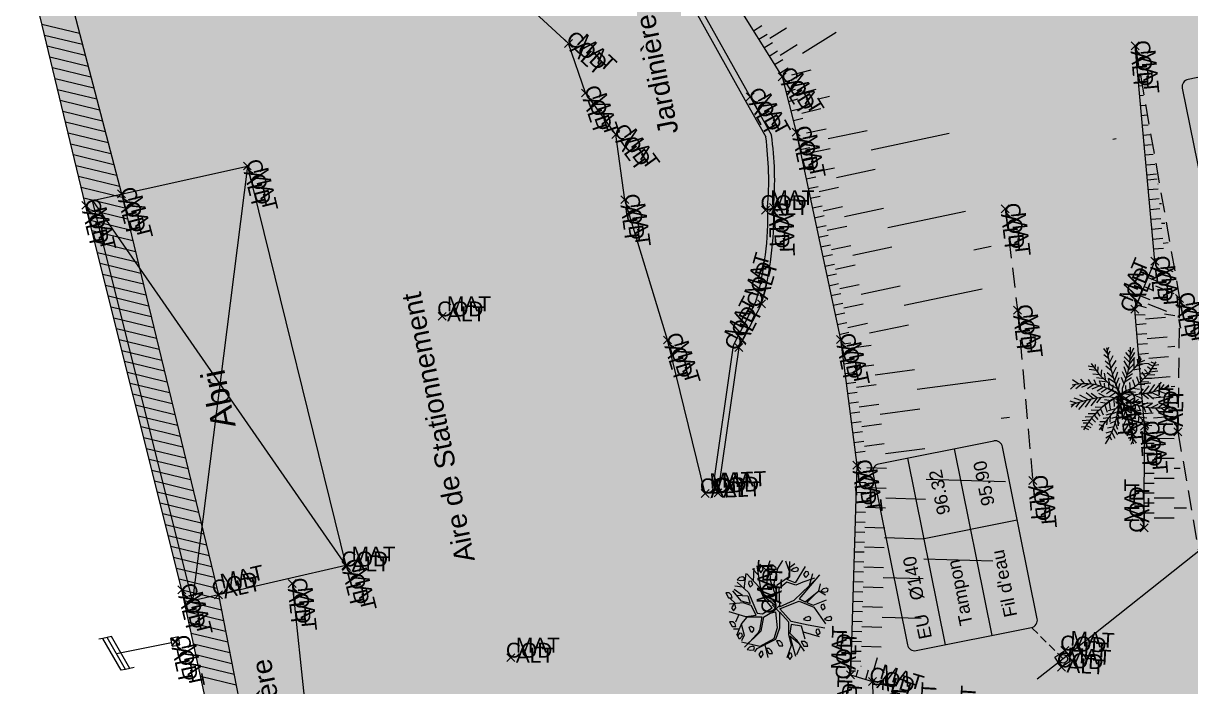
# Model space of a CAD drawing. Extents: x -24 to 1126, y -24 to 2053.
# Drawn here: x 1005.53 to 1034.87, y 1969.98 to 1986.67 of the extents above; entities that cross this region are included whole.
import ezdxf
from ezdxf.enums import TextEntityAlignment as Align

# ---------------------------------------------------------------- set-up
doc = ezdxf.new("R2010")
doc.units = 0
doc.header["$LTSCALE"] = 2.5
doc.header["$PDMODE"] = 3
doc.header["$PDSIZE"] = 0.1
for name, pattern in [('CACH200', [0.12, 0.08, -0.04]), ('CACH500', [0.3, 0.2, -0.1]), ('FANTOME', [63.5, 31.75, -6.35, 6.35, -6.35, 6.35, -6.35])]:
    doc.linetypes.add(name, pattern=pattern)
doc.layers.get('0').update_dxf_attribs({"linetype": 'CONTINUOUS'})
for name, color, linetype in [('F_CADASTRE_APPLICATION', 252, 'FANTOME'), ('T_BATI', 7, 'CONTINUOUS'), ('T_BATI_HACHURES', 254, 'CONTINUOUS'), ('T_BORDURES_TROTTOIR', 7, 'CONTINUOUS'), ('T_HACHURES', 7, 'CONTINUOUS'), ('T_MURS', 7, 'CONTINUOUS'), ('T_MURS_HACHURES', 7, 'CONTINUOUS'), ('T_RES_EU_LINEAIRE', 6, 'CONTINUOUS'), ('T_RES_EU_TEXTE', 6, 'CONTINUOUS'), ('T_TALUS_BARBULES', 32, 'CONTINUOUS'), ('T_TALUS_CRÊTE', 34, 'CONTINUOUS'), ('T_TALUS_PIED', 34, 'CACH500'), ('T_TEXTES', 7, 'CONTINUOUS'), ('TOPOALT', 7, 'CONTINUOUS'), ('TOPOCOD', 1, 'CONTINUOUS'), ('TOPOMAT', 4, 'CONTINUOUS')]:
    doc.layers.add(name, color=color, linetype=linetype)
doc.styles.add('ARIAL', font='arial.ttf')

msp = doc.modelspace()

# ---------------------------------------------------------------- linework, layer by layer
at = {"color": 0, "linetype": 'CONTINUOUS'}
for p, q in [((1032.777, 1978.363), (1032.685, 1978.487)), ((1032.767, 1978.421), (1032.813, 1978.523)), ((1033.353, 1978.321), (1033.441, 1978.504)), ((1032.801, 1978.238), (1032.684, 1978.332)), ((1032.789, 1978.297), (1032.844, 1978.43)), ((1032.824, 1978.131), (1032.917, 1978.311)), ((1032.859, 1977.987), (1032.991, 1978.191)), ((1033.336, 1978.134), (1033.195, 1978.28)), ((1033.349, 1978.259), (1033.236, 1978.385)), ((1033.355, 1978.385), (1033.299, 1978.448)), ((1033.33, 1978.093), (1033.467, 1978.259)), ((1033.343, 1978.198), (1033.467, 1978.385)), ((1033.447, 1977.986), (1033.444, 1978.232)), ((1033.546, 1978.101), (1033.529, 1978.217)), ((1033.57, 1978.135), (1033.718, 1978.197)), ((1033.605, 1978.189), (1033.592, 1978.301)), ((1032.429, 1978.023), (1032.289, 1978.046)), ((1032.491, 1977.94), (1032.318, 1977.964)), ((1032.463, 1977.977), (1032.475, 1978.083)), ((1032.536, 1977.885), (1032.543, 1978.026)), ((1032.617, 1977.794), (1032.634, 1977.95)), ((1032.837, 1978.073), (1032.72, 1978.168)), ((1032.874, 1977.93), (1032.731, 1978.043)), ((1032.904, 1977.824), (1033.005, 1978.025)), ((1032.954, 1977.663), (1033.037, 1977.901)), ((1033.242, 1977.714), (1033.153, 1977.904)), ((1033.313, 1977.989), (1033.195, 1978.176)), ((1033.274, 1977.821), (1033.195, 1978.029)), ((1033.305, 1977.949), (1033.446, 1978.113)), ((1033.416, 1977.955), (1033.613, 1977.987)), ((1033.507, 1978.051), (1033.655, 1978.092)), ((1033.803, 1977.858), (1033.704, 1977.96)), ((1033.874, 1977.952), (1033.782, 1978.029)), ((1033.933, 1978.039), (1033.818, 1978.096)), ((1033.839, 1977.905), (1034.043, 1977.926)), ((1033.973, 1978.103), (1033.877, 1978.143)), ((1033.899, 1977.987), (1034.017, 1977.987)), ((1033.956, 1978.074), (1034.067, 1978.087)), ((1032.056, 1977.595), (1031.901, 1977.705)), ((1032.203, 1977.601), (1032.108, 1977.715)), ((1032.371, 1977.59), (1032.298, 1977.711)), ((1032.588, 1977.825), (1032.412, 1977.847)), ((1032.502, 1977.568), (1032.445, 1977.703)), ((1032.681, 1977.73), (1032.504, 1977.75)), ((1032.63, 1977.534), (1032.574, 1977.672)), ((1032.78, 1977.641), (1032.577, 1977.666)), ((1032.735, 1977.68), (1032.704, 1977.872)), ((1032.71, 1977.507), (1032.705, 1977.62)), ((1032.927, 1977.745), (1032.766, 1977.878)), ((1032.967, 1977.625), (1032.8, 1977.734)), ((1032.838, 1977.594), (1032.803, 1977.732)), ((1032.822, 1977.46), (1032.811, 1977.608)), ((1032.99, 1977.557), (1033.071, 1977.757)), ((1033.043, 1977.414), (1033.084, 1977.611)), ((1033.197, 1977.589), (1033.132, 1977.757)), ((1033.223, 1977.657), (1033.383, 1977.757)), ((1033.255, 1977.758), (1033.404, 1977.862)), ((1033.359, 1977.451), (1033.334, 1977.633)), ((1033.473, 1977.534), (1033.412, 1977.703)), ((1033.576, 1977.62), (1033.51, 1977.775)), ((1033.664, 1977.704), (1033.592, 1977.803)), ((1033.622, 1977.662), (1033.815, 1977.654)), ((1033.735, 1977.778), (1033.647, 1977.892)), ((1033.705, 1977.746), (1033.891, 1977.745)), ((1033.774, 1977.824), (1033.967, 1977.836)), ((1033.942, 1977.41), (1034.131, 1977.64)), ((1031.972, 1977.585), (1031.844, 1977.464)), ((1032.14, 1977.6), (1031.983, 1977.473)), ((1032.302, 1977.199), (1032.08, 1977.314)), ((1032.31, 1977.596), (1032.127, 1977.507)), ((1032.424, 1977.224), (1032.244, 1977.37)), ((1032.436, 1977.581), (1032.276, 1977.478)), ((1032.527, 1977.242), (1032.37, 1977.36)), ((1032.585, 1977.548), (1032.382, 1977.466)), ((1032.675, 1977.52), (1032.513, 1977.414)), ((1032.736, 1977.267), (1032.56, 1977.356)), ((1032.772, 1977.482), (1032.621, 1977.382)), ((1032.874, 1977.434), (1032.749, 1977.351)), ((1032.98, 1977.373), (1032.826, 1977.272)), ((1032.915, 1977.412), (1032.919, 1977.576)), ((1033.015, 1977.487), (1032.918, 1977.534)), ((1033.156, 1977.33), (1033.157, 1977.492)), ((1033.2, 1977.22), (1033.355, 1977.322)), ((1033.207, 1977.357), (1033.361, 1977.321)), ((1033.248, 1977.38), (1033.235, 1977.562)), ((1033.311, 1977.419), (1033.481, 1977.394)), ((1033.412, 1977.488), (1033.579, 1977.466)), ((1033.444, 1977.327), (1033.62, 1977.238)), ((1033.545, 1977.592), (1033.716, 1977.583)), ((1033.57, 1977.34), (1033.683, 1977.475)), ((1033.653, 1977.352), (1033.81, 1977.234)), ((1033.674, 1977.355), (1033.824, 1977.55)), ((1033.756, 1977.369), (1033.936, 1977.224)), ((1033.82, 1977.382), (1033.968, 1977.584)), ((1033.878, 1977.395), (1034.1, 1977.28)), ((1034.025, 1977.432), (1034.24, 1977.355)), ((1034.108, 1977.457), (1034.199, 1977.583)), ((1034.181, 1977.48), (1034.34, 1977.428)), ((1034.229, 1977.497), (1034.315, 1977.576)), ((1031.999, 1977.114), (1031.84, 1977.166)), ((1031.951, 1977.097), (1031.865, 1977.017)), ((1032.155, 1977.162), (1031.94, 1977.238)), ((1032.072, 1977.137), (1031.981, 1977.011)), ((1032.238, 1977.184), (1032.049, 1976.954)), ((1032.36, 1977.212), (1032.212, 1977.01)), ((1032.506, 1977.239), (1032.356, 1977.044)), ((1032.61, 1977.254), (1032.497, 1977.119)), ((1032.768, 1977.106), (1032.601, 1977.128)), ((1032.869, 1977.174), (1032.699, 1977.2)), ((1032.707, 1977.06), (1032.769, 1976.891)), ((1032.973, 1977.237), (1032.819, 1977.273)), ((1032.821, 1977.143), (1032.846, 1976.961)), ((1032.933, 1977.213), (1032.945, 1977.032)), ((1033.024, 1977.264), (1033.023, 1977.102)), ((1033.137, 1977.18), (1033.097, 1976.982)), ((1033.19, 1977.036), (1033.109, 1976.837)), ((1033.165, 1977.107), (1033.262, 1977.059)), ((1033.265, 1977.182), (1033.261, 1977.018)), ((1033.306, 1977.16), (1033.431, 1977.243)), ((1033.358, 1977.134), (1033.369, 1976.985)), ((1033.408, 1977.111), (1033.559, 1977.212)), ((1033.47, 1977.087), (1033.475, 1976.974)), ((1033.505, 1977.074), (1033.667, 1977.179)), ((1033.55, 1977.059), (1033.606, 1976.922)), ((1033.595, 1977.046), (1033.798, 1977.128)), ((1033.678, 1977.026), (1033.735, 1976.891)), ((1033.744, 1977.013), (1033.904, 1977.116)), ((1033.87, 1976.997), (1034.053, 1977.087)), ((1034.04, 1976.994), (1034.198, 1977.121)), ((1034.208, 1977.009), (1034.336, 1977.13)), ((1032.406, 1976.77), (1032.213, 1976.758)), ((1032.475, 1976.848), (1032.289, 1976.849)), ((1032.558, 1976.931), (1032.365, 1976.939)), ((1032.378, 1976.736), (1032.476, 1976.634)), ((1032.445, 1976.815), (1032.533, 1976.702)), ((1032.636, 1977.001), (1032.464, 1977.011)), ((1032.516, 1976.89), (1032.588, 1976.791)), ((1032.604, 1976.974), (1032.67, 1976.819)), ((1032.804, 1976.747), (1032.672, 1976.732)), ((1032.887, 1976.853), (1032.734, 1976.816)), ((1032.977, 1976.969), (1032.797, 1976.92)), ((1032.84, 1976.794), (1032.839, 1976.648)), ((1033.037, 1976.898), (1032.872, 1976.834)), ((1033.013, 1976.768), (1032.881, 1976.732)), ((1033.005, 1976.732), (1033.069, 1976.606)), ((1033.027, 1976.837), (1033.09, 1976.732)), ((1033.109, 1976.837), (1033.045, 1976.963)), ((1033.226, 1976.931), (1033.143, 1976.692)), ((1033.276, 1976.77), (1033.175, 1976.569)), ((1033.213, 1976.969), (1033.38, 1976.86)), ((1033.253, 1976.849), (1033.414, 1976.716)), ((1033.342, 1977), (1033.377, 1976.862)), ((1033.4, 1976.953), (1033.604, 1976.928)), ((1033.445, 1976.914), (1033.476, 1976.722)), ((1033.499, 1976.864), (1033.676, 1976.844)), ((1033.563, 1976.8), (1033.546, 1976.644)), ((1033.592, 1976.769), (1033.768, 1976.747)), ((1033.809, 1977.004), (1033.882, 1976.883)), ((1033.977, 1976.993), (1034.072, 1976.879)), ((1034.124, 1976.999), (1034.279, 1976.888)), ((1032.224, 1976.52), (1032.113, 1976.507)), ((1032.341, 1976.689), (1032.137, 1976.667)), ((1032.281, 1976.607), (1032.163, 1976.607)), ((1032.207, 1976.491), (1032.303, 1976.451)), ((1032.247, 1976.555), (1032.362, 1976.498)), ((1032.306, 1976.642), (1032.398, 1976.564)), ((1032.648, 1976.545), (1032.567, 1976.565)), ((1032.722, 1976.641), (1032.588, 1976.648)), ((1032.61, 1976.496), (1032.651, 1976.418)), ((1032.674, 1976.579), (1032.642, 1976.434)), ((1032.766, 1976.698), (1032.755, 1976.565)), ((1032.941, 1976.516), (1032.776, 1976.481)), ((1032.987, 1976.663), (1032.839, 1976.606)), ((1032.927, 1976.479), (1033.027, 1976.314)), ((1032.972, 1976.61), (1033.027, 1976.46)), ((1033.321, 1976.607), (1033.189, 1976.403)), ((1033.356, 1976.463), (1033.263, 1976.283)), ((1033.306, 1976.664), (1033.449, 1976.551)), ((1033.343, 1976.52), (1033.46, 1976.426)), ((1033.645, 1976.708), (1033.637, 1976.568)), ((1033.689, 1976.654), (1033.862, 1976.629)), ((1033.717, 1976.617), (1033.705, 1976.511)), ((1033.751, 1976.571), (1033.891, 1976.548)), ((1032.9, 1976.41), (1032.734, 1976.355)), ((1032.853, 1976.307), (1032.734, 1976.23)), ((1032.832, 1976.265), (1032.881, 1976.188)), ((1032.884, 1976.375), (1032.964, 1976.23)), ((1033.391, 1976.297), (1033.336, 1976.163)), ((1033.413, 1976.173), (1033.367, 1976.071)), ((1033.379, 1976.356), (1033.496, 1976.261)), ((1033.403, 1976.231), (1033.495, 1976.107)), ((1023.991, 1972.806), (1023.851, 1972.944)), ((1023.882, 1972.638), (1023.897, 1972.964)), ((1024.054, 1972.493), (1023.968, 1973.025)), ((1024.061, 1973.011), (1024.015, 1972.925)), ((1024.015, 1972.925), (1024.061, 1972.847)), ((1024.296, 1972.821), (1024.038, 1973.062)), ((1024.108, 1973.001), (1024.061, 1973.011)), ((1024.061, 1972.847), (1024.124, 1972.925)), ((1024.124, 1972.925), (1024.108, 1973.001)), ((1024.21, 1972.903), (1024.296, 1973.157)), ((1024.358, 1972.925), (1024.288, 1973.044)), ((1024.288, 1973.044), (1024.366, 1973.044)), ((1024.452, 1972.925), (1024.358, 1972.925)), ((1024.366, 1973.044), (1024.429, 1972.991)), ((1024.483, 1972.956), (1024.39, 1972.579)), ((1024.429, 1972.991), (1024.452, 1972.925)), ((1024.608, 1973.157), (1024.483, 1972.956)), ((1024.78, 1972.88), (1024.694, 1973.138)), ((1024.772, 1972.753), (1024.796, 1973.128)), ((1024.788, 1972.985), (1024.921, 1973.079)), ((1024.788, 1972.745), (1024.788, 1972.982)), ((1024.882, 1972.958), (1024.819, 1972.901)), ((1024.96, 1972.98), (1024.882, 1972.958)), ((1025.179, 1973.001), (1024.929, 1972.595)), ((1025.007, 1972.946), (1024.96, 1972.98)), ((1024.991, 1972.892), (1025.007, 1972.946)), ((1023.53, 1972.726), (1023.468, 1972.671)), ((1023.468, 1972.671), (1023.561, 1972.648)), ((1023.608, 1972.747), (1023.53, 1972.726)), ((1023.561, 1972.648), (1023.64, 1972.661)), ((1023.655, 1972.714), (1023.608, 1972.747)), ((1023.64, 1972.444), (1023.694, 1972.829)), ((1023.64, 1972.661), (1023.655, 1972.714)), ((1024.022, 1972.487), (1023.71, 1972.819)), ((1023.765, 1972.628), (1023.749, 1972.571)), ((1023.827, 1972.638), (1023.765, 1972.628)), ((1023.858, 1972.548), (1023.827, 1972.638)), ((1024.311, 1972.628), (1024.296, 1972.821)), ((1024.444, 1972.263), (1024.311, 1972.628)), ((1024.476, 1972.54), (1024.772, 1972.753)), ((1024.726, 1972.673), (1024.788, 1972.745)), ((1024.757, 1972.661), (1024.726, 1972.673)), ((1024.929, 1972.595), (1024.757, 1972.661)), ((1024.819, 1972.901), (1024.913, 1972.88)), ((1024.913, 1972.88), (1024.991, 1972.892)), ((1025.538, 1972.792), (1025.03, 1972.194)), ((1025.413, 1972.714), (1025.116, 1972.614)), ((1025.147, 1972.804), (1025.202, 1972.89)), ((1025.194, 1972.726), (1025.147, 1972.804)), ((1025.257, 1972.804), (1025.194, 1972.726)), ((1025.202, 1972.89), (1025.241, 1972.88)), ((1025.241, 1972.88), (1025.257, 1972.804)), ((1025.288, 1972.523), (1025.366, 1972.829)), ((1025.288, 1972.523), (1025.468, 1972.714)), ((1023.186, 1972.341), (1023.249, 1972.22)), ((1023.265, 1972.341), (1023.186, 1972.341)), ((1023.327, 1972.286), (1023.265, 1972.341)), ((1023.577, 1972.128), (1023.358, 1972.388)), ((1023.601, 1972.271), (1023.39, 1972.425)), ((1023.601, 1972.482), (1023.413, 1972.511)), ((1023.468, 1972.609), (1023.757, 1972.347)), ((1023.749, 1972.571), (1023.796, 1972.495)), ((1023.757, 1972.347), (1023.968, 1971.829)), ((1023.796, 1972.495), (1023.811, 1972.505)), ((1023.811, 1972.505), (1023.858, 1972.548)), ((1024.14, 1972.214), (1024.022, 1972.487)), ((1024.171, 1972.224), (1024.054, 1972.493)), ((1024.39, 1972.579), (1024.46, 1972.435)), ((1024.46, 1972.435), (1024.476, 1972.54)), ((1024.718, 1972.609), (1024.515, 1972.444)), ((1024.515, 1972.444), (1024.53, 1971.993)), ((1024.944, 1972.538), (1024.718, 1972.609)), ((1024.897, 1972.157), (1025.288, 1972.523)), ((1025.116, 1972.614), (1024.944, 1972.538)), ((1025.179, 1972.116), (1025.522, 1972.388)), ((1025.452, 1972.335), (1025.218, 1972.099)), ((1025.522, 1972.388), (1025.561, 1972.569)), ((1025.522, 1972.388), (1025.686, 1972.29)), ((1025.632, 1972.439), (1025.569, 1972.386)), ((1025.569, 1972.386), (1025.663, 1972.362)), ((1025.71, 1972.462), (1025.632, 1972.439)), ((1025.663, 1972.362), (1025.741, 1972.374)), ((1025.757, 1972.429), (1025.71, 1972.462)), ((1025.741, 1972.374), (1025.757, 1972.429)), ((1023.249, 1972.22), (1023.343, 1972.22)), ((1023.616, 1972.089), (1023.272, 1972.06)), ((1023.429, 1972.073), (1023.288, 1972.204)), ((1023.343, 1972.22), (1023.327, 1972.286)), ((1023.382, 1972.054), (1023.327, 1971.966)), ((1023.421, 1972.042), (1023.382, 1972.054)), ((1023.436, 1971.966), (1023.421, 1972.042)), ((1023.452, 1972.28), (1023.733, 1972.263)), ((1023.796, 1972.077), (1023.577, 1972.128)), ((1023.819, 1972.023), (1023.616, 1972.089)), ((1023.733, 1972.263), (1023.796, 1972.077)), ((1024.351, 1971.962), (1024.14, 1972.214)), ((1024.436, 1972.003), (1024.171, 1972.224)), ((1024.429, 1972.005), (1024.444, 1972.263)), ((1024.53, 1971.993), (1024.897, 1972.157)), ((1024.538, 1971.935), (1024.936, 1972.099)), ((1024.936, 1972.099), (1025.03, 1972.128)), ((1025.03, 1972.194), (1025.179, 1972.116)), ((1025.03, 1972.128), (1025.397, 1971.982)), ((1025.218, 1972.099), (1025.382, 1972.03)), ((1025.382, 1972.03), (1025.71, 1972.165)), ((1025.585, 1972.042), (1025.569, 1971.989)), ((1025.647, 1972.056), (1025.585, 1972.042)), ((1025.679, 1971.966), (1025.647, 1972.056)), ((1023.686, 1971.741), (1023.265, 1971.866)), ((1023.327, 1971.966), (1023.374, 1971.89)), ((1023.374, 1971.89), (1023.436, 1971.966)), ((1023.507, 1971.796), (1023.429, 1971.607)), ((1023.944, 1971.771), (1023.686, 1971.741)), ((1023.944, 1971.78), (1023.819, 1972.023)), ((1023.968, 1971.829), (1024.108, 1971.81)), ((1024.108, 1971.81), (1024.351, 1971.962)), ((1024.132, 1971.732), (1024.296, 1971.829)), ((1024.296, 1971.829), (1024.429, 1971.866)), ((1024.429, 1971.866), (1024.476, 1971.462)), ((1024.444, 1971.937), (1024.452, 1971.937)), ((1024.452, 1971.937), (1024.452, 1971.946)), ((1024.452, 1971.927), (1024.452, 1971.937)), ((1024.452, 1971.937), (1024.46, 1971.937)), ((1024.827, 1971.624), (1024.538, 1971.935)), ((1024.538, 1971.462), (1024.538, 1971.859)), ((1024.538, 1971.859), (1024.757, 1971.616)), ((1025.272, 1971.745), (1025.194, 1971.724)), ((1025.319, 1971.712), (1025.272, 1971.745)), ((1025.397, 1971.982), (1025.686, 1971.56)), ((1025.569, 1971.989), (1025.616, 1971.911)), ((1025.616, 1971.911), (1025.632, 1971.923)), ((1025.632, 1971.923), (1025.679, 1971.966)), ((1025.804, 1971.745), (1025.726, 1971.724)), ((1025.851, 1971.712), (1025.804, 1971.745)), ((1023.358, 1971.612), (1023.272, 1971.612)), ((1023.272, 1971.612), (1023.343, 1971.493)), ((1023.343, 1971.493), (1023.436, 1971.493)), ((1023.421, 1971.56), (1023.358, 1971.612)), ((1023.436, 1971.493), (1023.421, 1971.56)), ((1023.577, 1971.569), (1023.452, 1971.271)), ((1023.569, 1971.564), (1023.64, 1971.278)), ((1023.71, 1971.732), (1023.577, 1971.569)), ((1024.054, 1971.732), (1023.71, 1971.732)), ((1023.772, 1971.478), (1023.819, 1971.503)), ((1023.796, 1971.401), (1023.772, 1971.478)), ((1023.819, 1971.503), (1023.882, 1971.462)), ((1023.882, 1971.462), (1023.882, 1971.401)), ((1024.085, 1971.734), (1024.03, 1971.4)), ((1024.054, 1971.734), (1024.085, 1971.734)), ((1024.132, 1971.734), (1024.061, 1971.376)), ((1024.476, 1971.462), (1024.39, 1971.183)), ((1024.444, 1971.173), (1024.538, 1971.462)), ((1024.757, 1971.616), (1024.757, 1971.29)), ((1024.827, 1971.548), (1024.796, 1971.329)), ((1025.249, 1971.53), (1024.827, 1971.624)), ((1025.085, 1971.501), (1024.827, 1971.548)), ((1025.179, 1971.173), (1025.085, 1971.501)), ((1025.194, 1971.724), (1025.132, 1971.669)), ((1025.132, 1971.669), (1025.226, 1971.646)), ((1025.226, 1971.646), (1025.304, 1971.657)), ((1025.671, 1971.452), (1025.249, 1971.53)), ((1025.304, 1971.657), (1025.319, 1971.712)), ((1025.726, 1971.724), (1025.663, 1971.669)), ((1025.663, 1971.669), (1025.757, 1971.646)), ((1025.757, 1971.646), (1025.835, 1971.657)), ((1025.835, 1971.657), (1025.851, 1971.712)), ((1009.424, 1971.233), (1009.228, 1971.194)), ((1009.228, 1971.194), (1009.463, 1971.037)), ((1009.228, 1971.194), (1009.267, 1970.998)), ((1009.267, 1970.998), (1009.424, 1971.233)), ((1009.463, 1971.037), (1009.424, 1971.233)), ((1023.515, 1971.425), (1023.374, 1971.425)), ((1023.483, 1971.249), (1023.538, 1971.337)), ((1023.53, 1971.173), (1023.483, 1971.249)), ((1023.593, 1971.249), (1023.53, 1971.173)), ((1023.538, 1971.337), (1023.577, 1971.327)), ((1023.577, 1971.327), (1023.593, 1971.249)), ((1023.64, 1971.278), (1023.577, 1971.136)), ((1024.061, 1971.376), (1023.655, 1970.976)), ((1023.835, 1971.163), (1023.733, 1971.064)), ((1023.835, 1971.341), (1023.796, 1971.401)), ((1023.991, 1971.327), (1023.827, 1971.161)), ((1023.882, 1971.401), (1023.835, 1971.341)), ((1023.968, 1970.943), (1024.444, 1971.173)), ((1024.03, 1971.4), (1023.991, 1971.327)), ((1024.39, 1971.183), (1024.038, 1970.991)), ((1024.757, 1971.29), (1024.827, 1971.019)), ((1024.796, 1971.329), (1024.952, 1971.165)), ((1025.015, 1971.069), (1024.796, 1971.249)), ((1024.796, 1971.249), (1024.936, 1970.749)), ((1024.952, 1971.165), (1025.155, 1970.874)), ((1025.124, 1971.36), (1025.53, 1971.241)), ((1025.46, 1971.415), (1025.444, 1971.36)), ((1025.444, 1971.36), (1025.491, 1971.282)), ((1025.522, 1971.427), (1025.46, 1971.415)), ((1025.491, 1971.282), (1025.507, 1971.294)), ((1025.507, 1971.294), (1025.554, 1971.339)), ((1025.554, 1971.339), (1025.522, 1971.427)), ((1009.267, 1970.998), (1009.463, 1971.037)), ((1024.038, 1970.991), (1023.577, 1971.097)), ((1023.78, 1970.974), (1023.718, 1970.919)), ((1023.718, 1970.919), (1023.811, 1970.898)), ((1023.858, 1970.997), (1023.78, 1970.974)), ((1023.811, 1970.898), (1023.89, 1970.907)), ((1023.905, 1970.964), (1023.858, 1970.997)), ((1023.89, 1970.907), (1023.905, 1970.964)), ((1023.913, 1970.857), (1023.968, 1970.943)), ((1024.061, 1970.864), (1024.015, 1970.786)), ((1024.108, 1970.864), (1024.061, 1970.876)), ((1024.124, 1970.786), (1024.108, 1970.864)), ((1024.163, 1971.03), (1024.241, 1970.712)), ((1024.272, 1970.941), (1024.194, 1970.941)), ((1024.194, 1970.941), (1024.265, 1970.819)), ((1024.335, 1970.886), (1024.272, 1970.941)), ((1024.358, 1970.819), (1024.335, 1970.886)), ((1024.538, 1971.13), (1024.46, 1971.13)), ((1024.46, 1971.13), (1024.522, 1971.007)), ((1024.522, 1971.007), (1024.616, 1971.007)), ((1024.601, 1971.073), (1024.538, 1971.13)), ((1024.616, 1971.007), (1024.601, 1971.073)), ((1024.827, 1971.019), (1024.718, 1970.702)), ((1025.061, 1971.009), (1024.96, 1970.778)), ((1025.077, 1971.116), (1025.147, 1970.997)), ((1025.163, 1971.116), (1025.077, 1971.116)), ((1025.147, 1970.997), (1025.241, 1970.997)), ((1025.226, 1971.064), (1025.163, 1971.116)), ((1025.241, 1970.997), (1025.226, 1971.064)), ((1024.015, 1970.786), (1024.061, 1970.71)), ((1024.061, 1970.71), (1024.124, 1970.786)), ((1024.265, 1970.819), (1024.358, 1970.819)), ((1024.796, 1970.831), (1024.741, 1970.743)), ((1024.741, 1970.743), (1024.788, 1970.667)), ((1024.788, 1970.667), (1024.851, 1970.743)), ((1024.835, 1970.819), (1024.796, 1970.831)), ((1024.851, 1970.743), (1024.835, 1970.819))]:
    msp.add_line(p, q, dxfattribs=at)
at = {"color": 0}
for p, q in [((1007.527, 1971.196), (1007.419, 1971.175)), ((1007.635, 1971.218), (1007.527, 1971.196)), ((1007.986, 1970.394), (1007.527, 1971.196)), ((1007.743, 1971.24), (1007.635, 1971.218)), ((1008.094, 1970.416), (1007.635, 1971.218)), ((1008.202, 1970.438), (1007.743, 1971.24)), ((1007.864, 1970.817), (1009.248, 1971.096)), ((1008.094, 1970.416), (1007.986, 1970.394)), ((1008.202, 1970.438), (1008.094, 1970.416)), ((1008.31, 1970.459), (1008.202, 1970.438))]:
    msp.add_line(p, q, dxfattribs=at)
for p, q in [((1031.451, 1970.722), (1031.702, 1970.894)), ((1031.702, 1970.894), (1031.874, 1970.643)), ((1031.623, 1970.47), (1031.451, 1970.722)), ((1031.874, 1970.643), (1031.623, 1970.47))]:
    msp.add_line(p, q)
msp.add_circle((1031.663, 1970.682), 0.107)
at = {"color": 0, "linetype": 'CONTINUOUS'}
for centre, radius, start, end in [((1037.816, 1979.265), 5.119, 188.516, 202.606), ((1031.025, 1978.432), 2.33, 336.1943, 2.2988), ((1032.641, 1978.778), 1.13, 304.4561, 331.4948), ((1034.096, 1979.201), 2.042, 212.1217, 234.7352), ((1032.228, 1979.133), 2.026, 295.5696, 331.0899), ((1035.046, 1978.364), 2.2, 198.8657, 208.393), ((1032.192, 1976.122), 1.479, 52.5989, 101.7634), ((1034.102, 1975.36), 2.209, 117.8553, 131.0663), ((1032.438, 1976.461), 1.079, 53.632, 73.238), ((1035.202, 1973.514), 4.368, 114.0335, 119.0967), ((1031.374, 1974.577), 3.245, 51.2827, 57.6416), ((1033.172, 1980.474), 3.159, 273.4205, 291.3892), ((1033.008, 1974.12), 3.159, 93.4204, 111.3892), ((1033.97, 1975.446), 2.05, 115.4351, 150.987), ((1069.632, 1948.144), 46.631, 141.6662, 142.6422), ((1031.046, 1977.193), 2.012, 326.851, 2.4966), ((1032.18, 1977.182), 0.915, 337.8337, 5.9061), ((1033.988, 1978.472), 1.479, 232.5989, 281.7634), ((1028.364, 1975.329), 5.119, 8.516, 22.606), ((1031.061, 1976.365), 2.248, 12.1313, 24.7386), ((1032.084, 1975.392), 2.042, 32.1218, 54.7348)]:
    msp.add_arc(centre, radius, start, end, dxfattribs=at)
at = {"color": 0}
for p in [(1019.232, 1986.162), (1033.473, 1986.104), (1024.599, 1985.322), (1019.657, 1984.919), (1023.796, 1984.822), (1020.419, 1983.875), (1024.954, 1983.932), (1011.156, 1983.081), (1007.994, 1982.378), (1020.641, 1982.234), (1007.092, 1982.092), (1024.178, 1981.972), (1024.385, 1982.039), (1030.208, 1982.007), (1033.965, 1980.685), (1024.081, 1979.615), (1034.586, 1979.751), (1016.051, 1979.299), (1030.513, 1979.455), (1033.465, 1979.477), (1021.718, 1978.704), (1026.062, 1978.713), (1023.508, 1978.517), (1033.09, 1977.297), (1033.703, 1976.538), (1034.547, 1976.393), (1026.477, 1975.551), (1030.898, 1975.168), (1022.665, 1974.843), (1022.986, 1974.856), (1033.702, 1973.98), (1013.633, 1973.026), (1013.651, 1973.007), (1012.284, 1972.579), (1009.509, 1972.414), (1010.433, 1972.289), (1024.452, 1971.937), (1009.346, 1971.116), (1031.702, 1970.894), (1017.781, 1970.711), (1031.623, 1970.47), (1026.318, 1970.279), (1026.871, 1970.112)]:
    msp.add_point(p, dxfattribs=at)
at = {"layer": 'F_CADASTRE_APPLICATION'}
for p, q in [((1007.092, 1982.092), (1005.526, 1988.586)), ((1009.509, 1972.414), (1007.092, 1982.092)), ((1010.302, 1968.743), (1009.509, 1972.414))]:
    msp.add_line(p, q, dxfattribs=at)
at = {"layer": 'T_BATI', "linetype": 'CONTINUOUS'}
for p, q in [((1007.263, 1982.215), (1011.156, 1983.081)), ((1011.156, 1983.081), (1013.633, 1973.026)), ((1009.78, 1972.139), (1007.263, 1982.215)), ((1013.633, 1973.026), (1010.433, 1972.289)), ((1010.433, 1972.289), (1009.78, 1972.139))]:
    msp.add_line(p, q, dxfattribs=at)
at = {"layer": 'T_BATI_HACHURES', "color": 254}
for p, q in [((1011.156, 1983.081), (1009.78, 1972.139)), ((1007.263, 1982.215), (1013.633, 1973.026))]:
    msp.add_line(p, q, dxfattribs=at)
for points in [[(1010.433, 1972.289), (1009.78, 1982.775), (1010.433, 1982.92)], [(1011.156, 1972.455), (1010.433, 1982.92), (1011.156, 1983.081)], [(1010.433, 1972.289), (1010.433, 1982.92), (1011.156, 1972.455)], [(1011.156, 1972.455), (1011.156, 1983.081), (1013.633, 1973.026)], [(1009.78, 1972.139), (1007.263, 1982.215), (1009.78, 1982.775)], [(1009.78, 1972.139), (1009.78, 1982.775), (1010.433, 1972.289)]]:
    msp.add_solid(points, dxfattribs=at)
at = {"layer": 'T_BORDURES_TROTTOIR'}
for p, q in [((1019.232, 1986.162), (1017.786, 1987.497)), ((1019.657, 1984.919), (1019.232, 1986.162)), ((1020.419, 1983.875), (1019.657, 1984.919)), ((1020.641, 1982.234), (1020.419, 1983.875)), ((1021.718, 1978.704), (1020.641, 1982.234)), ((1022.665, 1974.843), (1021.718, 1978.704)), ((1022.986, 1974.856), (1022.665, 1974.843)), ((1012.284, 1972.579), (1012.626, 1969.29))]:
    msp.add_line(p, q, dxfattribs=at)
at = {"layer": 'T_HACHURES', "color": 31}
for points in [[(1035.496, 1910.55), (1033.871, 2026.98), (1035.496, 2027.208)], [(1033.871, 1910.222), (1031.244, 2026.61), (1033.871, 2026.98)], [(1033.871, 1910.222), (1033.871, 2026.98), (1035.496, 1910.55)], [(1031.244, 1915.636), (1030.131, 2026.454), (1031.244, 2026.61)], [(1031.244, 1915.636), (1031.244, 2026.61), (1033.871, 1910.222)], [(1030.131, 1917.841), (1028.717, 2026.255), (1030.131, 2026.454)], [(1030.131, 1917.841), (1030.131, 2026.454), (1031.244, 1915.636)], [(1028.717, 1920.421), (1026.382, 2025.927), (1028.717, 2026.255)], [(1028.717, 1920.421), (1028.717, 2026.255), (1030.131, 1917.841)], [(1026.232, 1924.465), (1023.067, 2025.404), (1026.232, 2025.906)], [(1026.382, 1924.233), (1026.232, 2025.906), (1026.382, 2025.927)], [(1026.232, 1924.465), (1026.232, 2025.906), (1026.382, 1924.233)], [(1026.382, 1924.233), (1026.382, 2025.927), (1028.717, 1920.421)], [(1023.067, 1929.33), (1019.977, 2024.915), (1023.067, 2025.404)], [(1023.067, 1929.33), (1023.067, 2025.404), (1026.232, 1924.465)], [(1019.977, 1934.571), (1017.53, 2024.578), (1019.977, 2024.915)], [(1019.977, 1934.571), (1019.977, 2024.915), (1023.067, 1929.33)], [(1017.327, 1939.12), (1017.297, 2024.546), (1017.327, 2024.551)], [(1017.357, 1939.052), (1017.327, 2024.551), (1017.357, 2024.555)], [(1017.327, 1939.12), (1017.327, 2024.551), (1017.357, 1939.052)], [(1017.389, 1938.985), (1017.357, 2024.555), (1017.389, 2024.559)], [(1017.357, 1939.052), (1017.357, 2024.555), (1017.389, 1938.985)], [(1017.422, 1938.918), (1017.389, 2024.559), (1017.422, 2024.564)], [(1017.389, 1938.985), (1017.389, 2024.559), (1017.422, 1938.918)], [(1017.457, 1938.852), (1017.422, 2024.564), (1017.457, 2024.568)], [(1017.422, 1938.918), (1017.422, 2024.564), (1017.457, 1938.852)], [(1017.493, 1938.786), (1017.457, 2024.568), (1017.493, 2024.573)], [(1017.457, 1938.852), (1017.457, 2024.568), (1017.493, 1938.786)], [(1017.53, 1938.722), (1017.493, 2024.573), (1017.53, 2024.578)], [(1017.493, 1938.786), (1017.493, 2024.573), (1017.53, 1938.722)], [(1017.53, 1938.722), (1017.53, 2024.578), (1019.977, 1934.571)], [(1015.696, 1946.146), (1014.789, 2024.252), (1015.696, 2024.33)], [(1015.778, 1945.776), (1015.696, 2024.33), (1015.778, 2024.338)], [(1015.696, 1946.146), (1015.696, 2024.33), (1015.778, 1945.776)], [(1017.172, 1939.54), (1015.778, 2024.338), (1017.172, 2024.529)], [(1015.778, 1945.776), (1015.778, 2024.338), (1017.172, 1939.54)], [(1017.195, 1939.469), (1017.172, 2024.529), (1017.195, 2024.532)], [(1017.172, 1939.54), (1017.172, 2024.529), (1017.195, 1939.469)], [(1017.218, 1939.398), (1017.195, 2024.532), (1017.218, 2024.536)], [(1017.195, 1939.469), (1017.195, 2024.532), (1017.218, 1939.398)], [(1017.243, 1939.328), (1017.218, 2024.536), (1017.243, 2024.539)], [(1017.218, 1939.398), (1017.218, 2024.536), (1017.243, 1939.328)], [(1017.27, 1939.258), (1017.243, 2024.539), (1017.27, 2024.543)], [(1017.243, 1939.328), (1017.243, 2024.539), (1017.27, 1939.258)], [(1017.297, 1939.189), (1017.27, 2024.543), (1017.297, 2024.546)], [(1017.27, 1939.258), (1017.27, 2024.543), (1017.297, 1939.189)], [(1017.297, 1939.189), (1017.297, 2024.546), (1017.327, 1939.12)], [(1013.332, 1956.293), (1012.905, 2021.761), (1013.332, 2024.125)], [(1014.094, 1953.034), (1013.332, 2024.125), (1014.094, 2024.191)], [(1013.332, 1956.293), (1013.332, 2024.125), (1014.094, 1953.034)], [(1014.581, 1951.282), (1014.094, 2024.191), (1014.581, 2024.234)], [(1014.094, 1953.034), (1014.094, 2024.191), (1014.581, 1951.282)], [(1014.789, 1950.399), (1014.581, 2024.234), (1014.789, 2024.252)], [(1014.581, 1951.282), (1014.581, 2024.234), (1014.789, 1950.399)], [(1014.789, 1950.399), (1014.789, 2024.252), (1015.696, 1946.146)], [(1012.905, 1958.118), (1012.874, 2021.588), (1012.905, 2021.761)], [(1012.905, 1958.118), (1012.905, 2021.761), (1013.332, 1956.293)], [(1012.874, 1958.242), (1012.021, 2017.071), (1012.874, 2021.588)], [(1012.874, 1958.242), (1012.874, 2021.588), (1012.905, 1958.118)], [(1012.021, 1961.593), (1011.192, 2013.625), (1012.021, 2017.071)], [(1012.021, 1961.593), (1012.021, 2017.071), (1012.874, 1958.242)], [(1011.192, 1964.855), (1010.998, 2012.817), (1011.192, 2013.625)], [(1011.192, 1964.855), (1011.192, 2013.625), (1012.021, 1961.593)], [(1010.998, 1965.704), (1010.302, 2009.929), (1010.998, 2012.817)], [(1010.998, 1965.704), (1010.998, 2012.817), (1011.192, 1964.855)], [(1010.302, 1968.743), (1010.029, 2008.795), (1010.302, 2009.929)], [(1010.302, 1968.743), (1010.302, 2009.929), (1010.998, 1965.704)], [(1010.029, 1970.008), (1009.509, 2006.583), (1010.029, 2008.795)], [(1010.029, 1970.008), (1010.029, 2008.795), (1010.302, 1968.743)], [(1009.509, 1972.414), (1008.021, 2000.243), (1009.509, 2006.583)], [(1009.509, 1972.414), (1009.509, 2006.583), (1010.029, 1970.008)], [(1008.021, 1978.374), (1007.092, 1996.345), (1008.021, 2000.243)], [(1008.021, 1978.374), (1008.021, 2000.243), (1009.509, 1972.414)], [(1007.092, 1982.092), (1006.247, 1992.799), (1007.092, 1996.345)], [(1007.092, 1982.092), (1007.092, 1996.345), (1008.021, 1978.374)], [(1006.247, 1985.594), (1005.586, 1989.71), (1006.247, 1992.799)], [(1006.247, 1985.594), (1006.247, 1992.799), (1007.092, 1982.092)], [(1005.586, 1988.336), (1005.586, 1989.71), (1006.247, 1985.594)]]:
    msp.add_solid(points, dxfattribs=at)
at = {"layer": 'T_MURS'}
for p, q in [((1007.092, 1982.092), (1005.526, 1988.586)), ((1006.332, 1988.737), (1007.994, 1982.378)), ((1021.537, 1988.564), (1023.665, 1984.749)), ((1021.653, 1988.664), (1023.796, 1984.822)), ((1023.665, 1984.749), (1024.187, 1983.813)), ((1023.796, 1984.822), (1024.332, 1983.861)), ((1024.332, 1983.861), (1024.332, 1983.861)), ((1007.994, 1982.378), (1010.433, 1972.289)), ((1009.509, 1972.414), (1007.092, 1982.092)), ((1023.941, 1979.671), (1023.364, 1978.564)), ((1024.081, 1979.615), (1023.508, 1978.517)), ((1023.364, 1978.564), (1022.838, 1974.877)), ((1023.508, 1978.517), (1022.986, 1974.856)), ((1022.986, 1974.856), (1022.838, 1974.877)), ((1010.302, 1968.743), (1009.509, 1972.414)), ((1010.433, 1972.289), (1011.092, 1968.919))]:
    msp.add_line(p, q, dxfattribs=at)
for centre, radius, start, end in [((1015.885, 1982.705), 8.376, 355.4657, 7.6003), ((1015.885, 1982.705), 8.526, 355.5208, 7.793), ((1016.418, 1981.807), 7.82, 344.1464, 1.7253), ((1016.418, 1981.807), 7.97, 344.0356, 1.6664)]:
    msp.add_arc(centre, radius, start, end, dxfattribs=at)
at = {"layer": 'T_MURS_HACHURES'}
for p, q in [((1005.993, 1986.649), (1006.938, 1986.42)), ((1006.059, 1986.376), (1007.01, 1986.145)), ((1006.125, 1986.103), (1007.081, 1985.87)), ((1006.191, 1985.829), (1007.153, 1985.595)), ((1006.257, 1985.556), (1007.225, 1985.321)), ((1006.322, 1985.283), (1007.297, 1985.046)), ((1006.388, 1985.009), (1007.369, 1984.771)), ((1006.454, 1984.736), (1007.44, 1984.497)), ((1006.52, 1984.463), (1007.512, 1984.222)), ((1006.586, 1984.19), (1007.584, 1983.947)), ((1006.652, 1983.916), (1007.656, 1983.672)), ((1006.718, 1983.643), (1007.728, 1983.398)), ((1006.784, 1983.37), (1007.799, 1983.123)), ((1006.85, 1983.096), (1007.871, 1982.848)), ((1006.916, 1982.823), (1007.943, 1982.573)), ((1006.982, 1982.55), (1008.013, 1982.299)), ((1007.048, 1982.277), (1008.079, 1982.026)), ((1007.114, 1982.003), (1008.145, 1981.753)), ((1007.183, 1981.729), (1008.211, 1981.479)), ((1007.251, 1981.455), (1008.278, 1981.206)), ((1007.32, 1981.181), (1008.344, 1980.933)), ((1007.388, 1980.907), (1008.41, 1980.659)), ((1007.456, 1980.634), (1008.476, 1980.386)), ((1007.525, 1980.36), (1008.542, 1980.113)), ((1007.593, 1980.086), (1008.608, 1979.839)), ((1007.662, 1979.812), (1008.674, 1979.566)), ((1007.73, 1979.538), (1008.74, 1979.293)), ((1007.798, 1979.264), (1008.806, 1979.019)), ((1007.867, 1978.99), (1008.872, 1978.746)), ((1007.935, 1978.716), (1008.938, 1978.473)), ((1008.004, 1978.442), (1009.004, 1978.199)), ((1008.072, 1978.169), (1009.07, 1977.926)), ((1008.14, 1977.895), (1009.136, 1977.653)), ((1008.209, 1977.621), (1009.202, 1977.379)), ((1008.277, 1977.347), (1009.268, 1977.106)), ((1008.346, 1977.073), (1009.334, 1976.833)), ((1008.414, 1976.799), (1009.401, 1976.559)), ((1008.483, 1976.525), (1009.467, 1976.286)), ((1008.551, 1976.251), (1009.533, 1976.013)), ((1008.619, 1975.977), (1009.599, 1975.739)), ((1008.688, 1975.703), (1009.665, 1975.466)), ((1008.756, 1975.43), (1009.731, 1975.193)), ((1008.825, 1975.156), (1009.797, 1974.919)), ((1008.893, 1974.882), (1009.863, 1974.646)), ((1008.961, 1974.608), (1009.929, 1974.373)), ((1009.03, 1974.334), (1009.995, 1974.099)), ((1009.098, 1974.06), (1010.061, 1973.826)), ((1009.167, 1973.786), (1010.127, 1973.553)), ((1009.235, 1973.512), (1010.193, 1973.279)), ((1009.303, 1973.238), (1010.259, 1973.006)), ((1009.372, 1972.965), (1010.325, 1972.733)), ((1009.44, 1972.691), (1010.391, 1972.46)), ((1009.509, 1972.417), (1010.452, 1972.187)), ((1009.567, 1972.145), (1010.505, 1971.917)), ((1009.626, 1971.874), (1010.558, 1971.647)), ((1009.685, 1971.602), (1010.611, 1971.377)), ((1009.743, 1971.331), (1010.664, 1971.107)), ((1009.802, 1971.059), (1010.717, 1970.837)), ((1009.861, 1970.788), (1010.769, 1970.567)), ((1009.919, 1970.516), (1010.822, 1970.297)), ((1009.978, 1970.245), (1010.875, 1970.027))]:
    msp.add_line(p, q, dxfattribs=at)
at = {"layer": 'T_RES_EU_LINEAIRE'}
for p, q in [((1040.37, 1977.607), (1031.663, 1970.682)), ((1031.663, 1970.682), (1031.007, 1970.169))]:
    msp.add_line(p, q, dxfattribs=at)
at = {"layer": 'T_RES_EU_TEXTE', "linetype": 'CONTINUOUS'}
for p, q in [((1037.698, 1985.845), (1034.803, 1985.261)), ((1034.657, 1985.04), (1035.528, 1980.717)), ((1029.918, 1976.162), (1027.024, 1975.578)), ((1029.876, 1971.271), (1028.93, 1975.963)), ((1031.011, 1971.691), (1030.139, 1976.015)), ((1028.704, 1971.035), (1027.759, 1975.727)), ((1026.877, 1975.357), (1027.748, 1971.034)), ((1030.51, 1974.174), (1028.167, 1973.701)), ((1027.969, 1970.887), (1030.864, 1971.471))]:
    msp.add_line(p, q, dxfattribs=at)
at = {"layer": 'T_RES_EU_TEXTE', "linetype": 'CACH200'}
msp.add_line((1031.663, 1970.682), (1030.864, 1971.471), dxfattribs=at)
at = {"layer": 'T_RES_EU_TEXTE', "linetype": 'CONTINUOUS'}
for centre, radius, start, end in [((1034.84, 1985.077), 0.187, 101.3966, 191.3966), ((1029.956, 1975.978), 0.188, 11.3966, 101.3966), ((1027.061, 1975.395), 0.187, 101.3966, 191.3966), ((1030.827, 1971.654), 0.188, 281.3945, 11.3966), ((1027.932, 1971.071), 0.188, 191.3966, 281.3945)]:
    msp.add_arc(centre, radius, start, end, dxfattribs=at)
at = {"layer": 'T_TALUS_BARBULES'}
for p, q in [((1023.877, 1986.482), (1024.089, 1986.614)), ((1024.287, 1986.296), (1024.711, 1986.56)), ((1025.108, 1985.923), (1025.957, 1986.452)), ((1024.009, 1986.27), (1024.221, 1986.402)), ((1024.141, 1986.057), (1024.353, 1986.19)), ((1024.551, 1985.871), (1024.976, 1986.135)), ((1024.273, 1985.845), (1024.485, 1985.977)), ((1033.473, 1986.098), (1033.474, 1986.098)), ((1033.496, 1985.849), (1033.515, 1985.851)), ((1024.405, 1985.633), (1024.617, 1985.765)), ((1024.537, 1985.421), (1024.749, 1985.553)), ((1033.518, 1985.6), (1033.556, 1985.604)), ((1024.632, 1985.192), (1024.874, 1985.254)), ((1024.843, 1985.376), (1025.327, 1985.5)), ((1033.541, 1985.351), (1033.597, 1985.357)), ((1024.694, 1984.95), (1024.936, 1985.012)), ((1024.967, 1984.891), (1025.451, 1985.015)), ((1033.564, 1985.102), (1033.639, 1985.109)), ((1024.756, 1984.708), (1024.998, 1984.77)), ((1025.513, 1984.773), (1025.785, 1984.842)), ((1033.586, 1984.854), (1033.68, 1984.862)), ((1024.818, 1984.466), (1025.06, 1984.528)), ((1025.091, 1984.407), (1025.575, 1984.531)), ((1033.609, 1984.605), (1033.721, 1984.615)), ((1033.632, 1984.356), (1033.762, 1984.367)), ((1024.88, 1984.224), (1025.122, 1984.286)), ((1033.654, 1984.107), (1033.803, 1984.12)), ((1024.942, 1983.981), (1025.184, 1984.043)), ((1024.996, 1983.737), (1025.24, 1983.789)), ((1025.214, 1983.912), (1025.703, 1984.015)), ((1025.755, 1983.771), (1026.734, 1983.978)), ((1026.837, 1983.489), (1028.794, 1983.904)), ((1032.914, 1983.756), (1032.998, 1983.774)), ((1033.677, 1983.858), (1033.845, 1983.873)), ((1025.048, 1983.493), (1025.292, 1983.545)), ((1025.318, 1983.422), (1025.807, 1983.526)), ((1033.7, 1983.609), (1033.886, 1983.626)), ((1025.099, 1983.248), (1025.344, 1983.3)), ((1033.722, 1983.36), (1033.927, 1983.378)), ((1025.151, 1983.004), (1025.396, 1983.056)), ((1025.422, 1982.933), (1025.911, 1983.037)), ((1025.963, 1982.793), (1026.941, 1983)), ((1033.745, 1983.111), (1033.968, 1983.131)), ((1025.203, 1982.759), (1025.448, 1982.811)), ((1033.767, 1982.862), (1034.01, 1982.884)), ((1033.779, 1982.737), (1034.028, 1982.76)), ((1034.039, 1982.635), (1034.051, 1982.636)), ((1025.255, 1982.515), (1025.5, 1982.567)), ((1025.307, 1982.27), (1025.552, 1982.322)), ((1025.526, 1982.444), (1026.015, 1982.548)), ((1033.801, 1982.488), (1034.05, 1982.511)), ((1025.359, 1982.026), (1025.603, 1982.077)), ((1025.629, 1981.955), (1026.119, 1982.059)), ((1026.17, 1981.814), (1027.149, 1982.022)), ((1033.824, 1982.239), (1034.073, 1982.262)), ((1033.847, 1981.99), (1034.096, 1982.013)), ((1034.084, 1982.137), (1034.133, 1982.142)), ((1025.411, 1981.781), (1025.655, 1981.833)), ((1027.252, 1981.533), (1029.209, 1981.948)), ((1033.869, 1981.741), (1034.118, 1981.764)), ((1025.463, 1981.536), (1025.707, 1981.588)), ((1025.733, 1981.466), (1026.222, 1981.57)), ((1033.892, 1981.492), (1034.141, 1981.515)), ((1034.13, 1981.64), (1034.216, 1981.647)), ((1025.515, 1981.292), (1025.759, 1981.344)), ((1033.915, 1981.243), (1034.164, 1981.266)), ((1034.175, 1981.142), (1034.298, 1981.153)), ((1025.566, 1981.047), (1025.811, 1981.099)), ((1025.618, 1980.803), (1025.863, 1980.855)), ((1025.837, 1980.977), (1026.326, 1981.081)), ((1026.378, 1980.836), (1027.356, 1981.044)), ((1029.416, 1980.97), (1029.853, 1981.062)), ((1033.937, 1980.994), (1034.186, 1981.017)), ((1025.67, 1980.558), (1025.915, 1980.61)), ((1025.941, 1980.488), (1026.43, 1980.592)), ((1033.96, 1980.745), (1034.209, 1980.768)), ((1025.722, 1980.314), (1025.967, 1980.366)), ((1033.797, 1980.279), (1034.028, 1980.183)), ((1033.893, 1980.51), (1034.124, 1980.414)), ((1034.172, 1980.53), (1034.418, 1980.428)), ((1025.774, 1980.069), (1026.019, 1980.121)), ((1026.045, 1979.999), (1026.534, 1980.102)), ((1026.586, 1979.858), (1027.564, 1980.065)), ((1027.668, 1979.576), (1029.624, 1979.991)), ((1033.702, 1980.048), (1033.933, 1979.953)), ((1033.981, 1980.068), (1034.443, 1979.877)), ((1025.826, 1979.825), (1026.07, 1979.876)), ((1033.606, 1979.817), (1033.837, 1979.722)), ((1025.878, 1979.58), (1026.122, 1979.632)), ((1025.93, 1979.335), (1026.174, 1979.387)), ((1026.148, 1979.51), (1026.637, 1979.613)), ((1033.511, 1979.586), (1033.752, 1979.522)), ((1033.791, 1979.611), (1034.257, 1979.428)), ((1025.982, 1979.091), (1026.226, 1979.143)), ((1026.252, 1979.02), (1026.741, 1979.124)), ((1026.793, 1978.88), (1027.771, 1979.087)), ((1033.476, 1979.346), (1033.726, 1979.336)), ((1033.496, 1979.096), (1033.745, 1979.117)), ((1033.735, 1979.239), (1034.234, 1979.276)), ((1034.207, 1979.358), (1034.469, 1979.318)), ((1026.033, 1978.846), (1026.278, 1978.898)), ((1033.516, 1978.847), (1033.765, 1978.867)), ((1033.776, 1978.743), (1034.274, 1978.783)), ((1026.077, 1978.6), (1026.324, 1978.633)), ((1026.341, 1978.509), (1026.836, 1978.574)), ((1033.536, 1978.598), (1033.786, 1978.618)), ((1034.294, 1978.534), (1034.47, 1978.548)), ((1026.109, 1978.352), (1026.357, 1978.385)), ((1033.557, 1978.349), (1033.806, 1978.369)), ((1033.816, 1978.244), (1034.314, 1978.285)), ((1026.142, 1978.104), (1026.389, 1978.137)), ((1026.406, 1978.013), (1026.901, 1978.078)), ((1026.934, 1977.83), (1027.925, 1977.96)), ((1033.577, 1978.1), (1033.826, 1978.12)), ((1026.174, 1977.857), (1026.422, 1977.889)), ((1026.207, 1977.609), (1026.454, 1977.641)), ((1027.991, 1977.465), (1029.974, 1977.725)), ((1033.597, 1977.851), (1033.846, 1977.871)), ((1033.617, 1977.601), (1033.866, 1977.622)), ((1033.856, 1977.746), (1034.355, 1977.787)), ((1026.239, 1977.361), (1026.487, 1977.393)), ((1026.471, 1977.517), (1026.966, 1977.582)), ((1033.637, 1977.352), (1033.887, 1977.372)), ((1034.375, 1977.537), (1034.467, 1977.545)), ((1026.272, 1977.113), (1026.52, 1977.145)), ((1026.536, 1977.022), (1027.032, 1977.087)), ((1033.658, 1977.103), (1033.907, 1977.123)), ((1033.897, 1977.248), (1034.395, 1977.288)), ((1026.304, 1976.865), (1026.552, 1976.898)), ((1027.064, 1976.839), (1028.056, 1976.969)), ((1030.104, 1976.733), (1030.313, 1976.761)), ((1033.678, 1976.854), (1033.927, 1976.874)), ((1033.937, 1976.749), (1034.435, 1976.79)), ((1026.337, 1976.617), (1026.585, 1976.65)), ((1026.601, 1976.526), (1027.097, 1976.591)), ((1033.698, 1976.605), (1033.947, 1976.625)), ((1034.453, 1976.479), (1034.463, 1976.479)), ((1026.369, 1976.369), (1026.617, 1976.402)), ((1026.402, 1976.121), (1026.65, 1976.154)), ((1033.703, 1976.355), (1033.953, 1976.355)), ((1033.953, 1976.23), (1034.453, 1976.229)), ((1026.434, 1975.874), (1026.682, 1975.906)), ((1026.666, 1976.03), (1027.162, 1976.095)), ((1027.194, 1975.847), (1028.186, 1975.977)), ((1033.703, 1976.105), (1033.953, 1976.105)), ((1033.703, 1975.855), (1033.953, 1975.855)), ((1026.467, 1975.626), (1026.715, 1975.658)), ((1033.703, 1975.605), (1033.953, 1975.605)), ((1033.953, 1975.73), (1034.453, 1975.729)), ((1026.471, 1975.376), (1026.721, 1975.369)), ((1026.725, 1975.494), (1027.225, 1975.479)), ((1033.703, 1975.355), (1033.953, 1975.355)), ((1034.453, 1975.479), (1034.605, 1975.479)), ((1026.464, 1975.127), (1026.714, 1975.119)), ((1026.71, 1974.994), (1027.21, 1974.979)), ((1028.217, 1975.199), (1030.216, 1975.139)), ((1033.702, 1975.105), (1033.952, 1975.105)), ((1033.953, 1975.23), (1034.453, 1975.229)), ((1026.456, 1974.877), (1026.706, 1974.869)), ((1027.202, 1974.729), (1028.202, 1974.699)), ((1033.702, 1974.855), (1033.952, 1974.855)), ((1033.952, 1974.73), (1034.452, 1974.729)), ((1026.441, 1974.377), (1026.691, 1974.369)), ((1026.449, 1974.627), (1026.699, 1974.619)), ((1026.695, 1974.494), (1027.195, 1974.479)), ((1033.702, 1974.605), (1033.952, 1974.605)), ((1034.452, 1974.479), (1034.761, 1974.479)), ((1026.434, 1974.127), (1026.684, 1974.119)), ((1033.702, 1974.355), (1033.952, 1974.355)), ((1033.952, 1974.23), (1034.452, 1974.229)), ((1026.426, 1973.877), (1026.676, 1973.87)), ((1026.68, 1973.995), (1027.18, 1973.98)), ((1033.702, 1973.98), (1033.702, 1973.98)), ((1026.419, 1973.627), (1026.669, 1973.62)), ((1027.172, 1973.73), (1028.172, 1973.7)), ((1026.411, 1973.377), (1026.661, 1973.37)), ((1026.665, 1973.495), (1027.165, 1973.48)), ((1026.404, 1973.127), (1026.654, 1973.12)), ((1026.65, 1972.995), (1027.15, 1972.98)), ((1028.157, 1973.2), (1029.896, 1973.148)), ((1026.389, 1972.628), (1026.639, 1972.62)), ((1026.396, 1972.878), (1026.646, 1972.87)), ((1027.142, 1972.73), (1028.142, 1972.7)), ((1026.381, 1972.378), (1026.631, 1972.37)), ((1026.635, 1972.495), (1027.135, 1972.48)), ((1026.374, 1972.128), (1026.624, 1972.12)), ((1026.366, 1971.878), (1026.616, 1971.871)), ((1026.62, 1971.995), (1027.12, 1971.98)), ((1026.359, 1971.628), (1026.609, 1971.621)), ((1026.605, 1971.496), (1027.105, 1971.481)), ((1027.112, 1971.731), (1028.092, 1971.701)), ((1026.351, 1971.378), (1026.601, 1971.371)), ((1026.336, 1970.878), (1026.586, 1970.871)), ((1026.344, 1971.128), (1026.593, 1971.121)), ((1026.59, 1970.996), (1027.09, 1970.981)), ((1026.329, 1970.629), (1026.578, 1970.621)), ((1026.893, 1970.367), (1026.998, 1970.717)), ((1026.321, 1970.379), (1026.439, 1970.375)), ((1026.462, 1970.235), (1026.512, 1970.404)), ((1026.575, 1970.496), (1026.589, 1970.496)), ((1026.701, 1970.163), (1026.773, 1970.403)), ((1026.873, 1970.04), (1027.123, 1970.046))]:
    msp.add_line(p, q, dxfattribs=at)
at = {"layer": 'T_TALUS_CRÊTE'}
for p, q in [((1022.566, 1988.587), (1024.599, 1985.322)), ((1033.965, 1980.685), (1033.473, 1986.104)), ((1024.599, 1985.322), (1024.954, 1983.932)), ((1024.954, 1983.932), (1026.062, 1978.713)), ((1033.465, 1979.477), (1033.965, 1980.685)), ((1033.703, 1976.538), (1033.465, 1979.477)), ((1026.062, 1978.713), (1026.477, 1975.551)), ((1033.702, 1973.98), (1033.703, 1976.538)), ((1026.477, 1975.551), (1026.318, 1970.279)), ((1026.318, 1970.279), (1026.871, 1970.112)), ((1026.871, 1970.112), (1026.895, 1969.006))]:
    msp.add_line(p, q, dxfattribs=at)
at = {"layer": 'T_TALUS_PIED'}
for p, q in [((1033.473, 1986.104), (1034.586, 1979.751)), ((1030.208, 1982.007), (1030.513, 1979.455)), ((1034.586, 1979.751), (1034.547, 1976.393)), ((1030.513, 1979.455), (1030.898, 1975.168)), ((1034.547, 1976.393), (1035.393, 1971.518))]:
    msp.add_line(p, q, dxfattribs=at)

# ---------------------------------------------------------------- texts
at = {"layer": 'T_RES_EU_TEXTE', "style": 'ARIAL'}
for s, p in [('95.90', (1029.67, 1975.097)), ('96.32', (1028.555, 1974.873)), ('Tampon', (1029.064, 1972.348))]:
    msp.add_text(s, height=0.3281, rotation=101.3966, dxfattribs=at).set_placement(p, align=Align.MIDDLE_CENTER)
for s, rotation, p in [('%%C140', 101.3966, (1028.17, 1972.19)), ("Fil d'eau", 101.3945, (1030.509, 1971.767)), ('EU', 101.3966, (1028.367, 1971.213))]:
    msp.add_text(s, height=0.3281, rotation=rotation, dxfattribs=at).set_placement(p)
at = {"layer": 'T_TEXTES', "style": 'ARIAL'}
for s, height, p in [('Jardinière', 0.5, (1021.841, 1985.466)), ('Aire de Stationnement', 0.5, (1016.342, 1976.579)), ('Abri', 0.6, (1010.894, 1977.306)), ('Jardinière', 0.5, (1012.185, 1969.242))]:
    msp.add_text(s, height=height, rotation=101.3966, dxfattribs=at).set_placement(p, align=Align.BOTTOM_CENTER)
at = {"layer": 'TOPOALT', "style": 'ARIAL'}
for p, rotation in [((1019.239, 1985.986), 317.2898), ((1033.359, 1985.969), 275.1971), ((1024.559, 1985.15), 301.9059), ((1019.579, 1984.76), 288.8722), ((1023.748, 1984.652), 299.1559), ((1020.392, 1983.7), 306.1346), ((1024.858, 1983.784), 281.9787), ((1011.064, 1982.93), 283.8411), ((1007.905, 1982.225), 284.6485), ((1020.534, 1982.094), 277.7004), ((1007, 1981.941), 283.5629), ((1024.263, 1981.911), 271.6664), ((1030.099, 1981.868), 276.8054), ((1024.235, 1979.701), 74.0357), ((1033.629, 1979.544), 67.5086), ((1033.852, 1980.549), 275.1971), ((1023.677, 1978.57), 62.47), ((1034.485, 1979.606), 279.9425), ((1030.404, 1979.316), 276.8054), ((1021.635, 1978.548), 286.9604), ((1025.965, 1978.565), 281.9787), ((1034.673, 1976.517), 89.3245), ((1032.976, 1977.162), 274.6347), ((1033.589, 1976.403), 274.6347), ((1026.369, 1975.411), 277.4739), ((1022.795, 1974.723), 2.3798), ((1023.116, 1974.736), 2.3798), ((1030.785, 1975.033), 275.1316), ((1033.827, 1974.105), 89.9613), ((1024.581, 1972.058), 88.2779), ((1010.582, 1972.195), 12.9603), ((1013.542, 1972.874), 283.8411), ((1012.172, 1972.442), 275.9384), ((1009.418, 1972.262), 284.0231), ((1026.447, 1970.4), 88.2779), ((1009.25, 1970.967), 282.1877), ((1031.82, 1970.762), 356.8284), ((1031.741, 1970.339), 356.8284), ((1026.955, 1969.957), 343.274), ((1026.574, 1969.149), 87.5547), ((1027.67, 1969.054), 85.8552)]:
    msp.add_attdef('ALT', p, '', height=0.375, rotation=rotation, dxfattribs=at)
for p in [(1024.303, 1981.847), (1016.176, 1979.174), (1013.776, 1972.882), (1017.906, 1970.586)]:
    msp.add_attdef('ALT', p, '', height=0.375, dxfattribs=at)
at = {"layer": 'TOPOCOD', "style": 'ARIAL'}
for p, rotation in [((1019.14, 1986.247), 317.2898), ((1033.461, 1986.229), 275.1971), ((1024.533, 1985.428), 301.9059), ((1019.617, 1985.037), 288.8722), ((1023.735, 1984.931), 299.1559), ((1020.346, 1983.976), 306.1346), ((1024.928, 1984.055), 281.9787), ((1011.126, 1983.203), 283.8411), ((1007.963, 1982.499), 284.6485), ((1020.625, 1982.358), 277.7004), ((1007.063, 1982.214), 283.5629), ((1024.381, 1982.164), 271.6664), ((1030.194, 1982.131), 276.8054), ((1024.046, 1979.495), 74.0357), ((1033.954, 1980.809), 275.1971), ((1033.417, 1979.361), 67.5086), ((1034.565, 1979.874), 279.9425), ((1023.451, 1978.406), 62.47), ((1030.498, 1979.579), 276.8054), ((1021.681, 1978.824), 286.9604), ((1026.036, 1978.835), 281.9787), ((1033.08, 1977.421), 274.6347), ((1034.545, 1976.268), 89.3245), ((1033.693, 1976.662), 274.6347), ((1026.46, 1975.675), 277.4739), ((1022.861, 1974.851), 2.3798), ((1030.887, 1975.293), 275.1316), ((1022.54, 1974.837), 2.3798), ((1033.702, 1973.855), 89.9613), ((1013.603, 1973.147), 283.8411), ((1024.448, 1971.812), 88.2779), ((1010.311, 1972.261), 12.9603), ((1012.271, 1972.703), 275.9384), ((1009.479, 1972.535), 284.0231), ((1009.319, 1971.238), 282.1877), ((1026.314, 1970.154), 88.2779), ((1031.577, 1970.901), 356.8284), ((1031.498, 1970.477), 356.8284), ((1026.752, 1970.148), 343.274), ((1026.439, 1968.904), 87.5547)]:
    msp.add_attdef('COD', p, '', height=0.375, rotation=rotation, dxfattribs=at)
for p in [(1024.053, 1981.972), (1015.926, 1979.299), (1013.526, 1973.007), (1017.656, 1970.711)]:
    msp.add_attdef('COD', p, '', height=0.375, dxfattribs=at)
at = {"layer": 'TOPOMAT', "style": 'ARIAL'}
for p, rotation in [((1019.409, 1986.169), 317.2898), ((1033.608, 1985.991), 275.1971), ((1024.771, 1985.282), 301.9059), ((1019.816, 1984.841), 288.8722), ((1023.966, 1984.773), 299.1559), ((1020.594, 1983.847), 306.1346), ((1025.103, 1983.836), 281.9787), ((1011.307, 1982.99), 283.8411), ((1008.147, 1982.288), 284.6485), ((1007.243, 1982), 283.5629), ((1020.782, 1982.127), 277.7004), ((1024.513, 1981.918), 271.6664), ((1030.347, 1981.897), 276.8054), ((1023.995, 1979.77), 74.0357), ((1033.398, 1979.64), 67.5086), ((1034.101, 1980.572), 275.1971), ((1023.455, 1978.686), 62.47), ((1034.731, 1979.649), 279.9425), ((1030.652, 1979.345), 276.8054), ((1021.874, 1978.621), 286.9604), ((1026.21, 1978.617), 281.9787), ((1034.423, 1976.52), 89.3245), ((1033.225, 1977.182), 274.6347), ((1033.838, 1976.423), 274.6347), ((1022.784, 1974.973), 2.3798), ((1023.106, 1974.986), 2.3798), ((1026.617, 1975.443), 277.4739), ((1031.034, 1975.055), 275.1316), ((1033.577, 1974.105), 89.9613), ((1010.526, 1972.439), 12.9603), ((1013.784, 1972.934), 283.8411), ((1024.331, 1972.065), 88.2779), ((1009.661, 1972.323), 284.0231), ((1012.421, 1972.468), 275.9384), ((1026.197, 1970.407), 88.2779), ((1031.834, 1971.012), 356.8284), ((1009.494, 1971.02), 282.1877), ((1031.755, 1970.588), 356.8284), ((1026.324, 1969.159), 87.5547), ((1027.027, 1970.196), 343.274), ((1027.421, 1969.072), 85.8552), ((1028.419, 1968.981), 86.6588), ((1029.401, 1968.893), 86.2533)]:
    msp.add_attdef('MAT', p, '', height=0.375, rotation=rotation, dxfattribs=at)
for p in [(1024.303, 1982.097), (1016.176, 1979.424), (1013.776, 1973.132), (1017.906, 1970.836)]:
    msp.add_attdef('MAT', p, '', height=0.375, dxfattribs=at)

doc.saveas('drawing.dxf')
